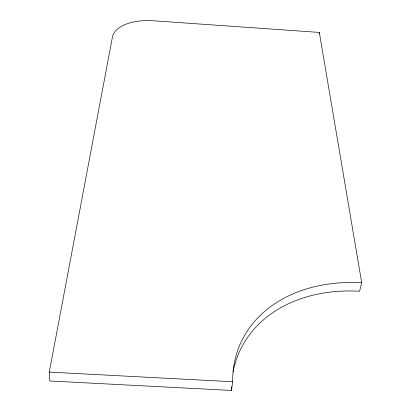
<?xml version="1.0" encoding="UTF-8"?>
<svg xmlns="http://www.w3.org/2000/svg" width="411" height="411" viewBox="0 0 411 411"><rect width="100%" height="100%" fill="white"/><g stroke="black" fill="none" stroke-linecap="round" stroke-linejoin="round"><path stroke-width="0.62" d="M231.485 390.45L232.693 381.747A153.858 116.256 23.1 0 1 361.711 282.753L319.332 32.418L152.83 20.73A38.12 19.497 2.9 0 0 112.475 36.841L49.289 372.109L49.823 380.982L231.485 390.45A152.435 116.195 23.6 0 1 231.516 386.694M319.121 33.645L319.332 32.418M361.711 282.753L359.568 291.24A152.435 116.195 23.6 0 0 233.088 371.965M49.289 372.109L232.693 381.747"/></g></svg>
